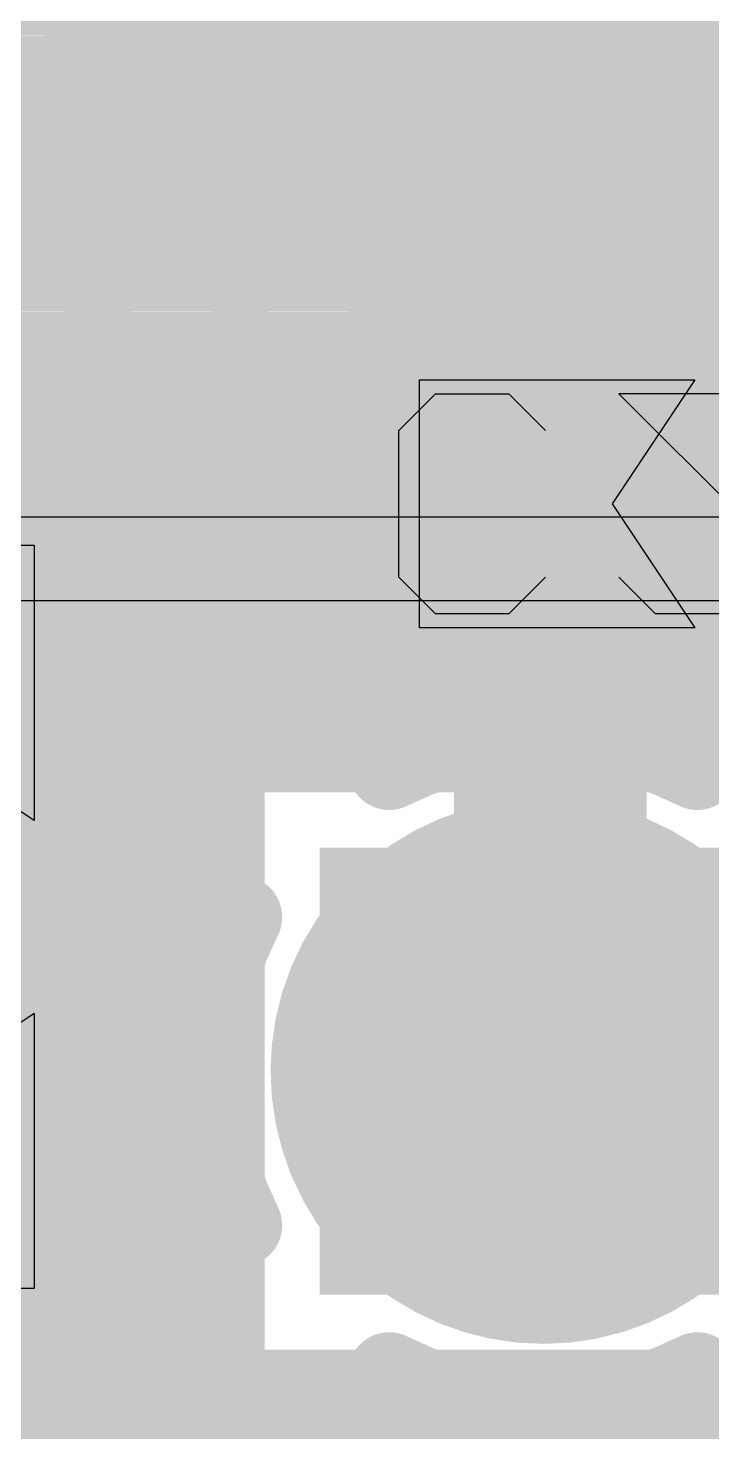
# Model space of a CAD drawing. Header units: millimetres. Extents: x 0.11 to 5.67, y 0.55 to 4.24.
# Drawn here: x 2.0779 to 2.1757, y 1.3388 to 1.5395 of the extents above; entities that cross this region are included whole.
import ezdxf

# ---------------------------------------------------------------- set-up
doc = ezdxf.new("R2010")
doc.units = ezdxf.units.MM
doc.header["$MEASUREMENT"] = 0
for name, color, linetype in [('BottomLayer', 5, 'Continuous'), ('BottomOverlay', 54, 'Continuous'), ('BottomPaste', 16, 'Continuous'), ('BottomSolder', 6, 'Continuous'), ('InternalPlane1', 76, 'Continuous'), ('InternalPlane2', 16, 'Continuous'), ('Mechanical3', 76, 'Continuous'), ('MultiLayer', 9, 'Continuous'), ('PadHoleLayer', 156, 'Continuous'), ('TopLayer', 1, 'Continuous'), ('TopOverlay', 2, 'Continuous'), ('TopSolder', 216, 'Continuous')]:
    doc.layers.add(name, color=color, linetype=linetype)

# ---------------------------------------------------------------- blocks, each defined once
blk = doc.blocks.new('SDR0805_181')
at = {"layer": 'TopOverlay', "const_width": 0.00709}
blk.add_lwpolyline([(-0.06536, 0.17141, -0.154808), (0.06466, 0.16846)], format="xyb", dxfattribs=at)
blk = doc.blocks.new('S_PDSO_G10_B_195')
at = {"layer": 'BottomLayer', "const_width": 0.01181}
for points in [[(-0.04035, 0.06299), (-0.04035, 0.10827)], [(-0.02067, 0.06299), (-0.02067, 0.10827)], [(-0.00098, 0.06299), (-0.00098, 0.10827)], [(0.0187, 0.06299), (0.0187, 0.10827)], [(0.03839, 0.06299), (0.03839, 0.10827)]]:
    blk.add_lwpolyline(points, dxfattribs=at)
at = {"layer": 'BottomLayer', "const_width": 0.00591}
for points in [[(-0.04331, 0.10827, 1), (-0.0374, 0.10827, 1)], [(-0.02362, 0.10827, 1), (-0.01772, 0.10827, 1)], [(-0.00394, 0.10827, 1), (0.00197, 0.10827, 1)], [(0.01575, 0.10827, 1), (0.02165, 0.10827, 1)], [(0.03543, 0.10827, 1), (0.04134, 0.10827, 1)]]:
    blk.add_lwpolyline(points, format="xyb", close=True, dxfattribs=at)
at = {"layer": 'BottomPaste', "const_width": 0.01181}
for points in [[(-0.04035, 0.06299), (-0.04035, 0.10827)], [(-0.02067, 0.06299), (-0.02067, 0.10827)], [(-0.00098, 0.06299), (-0.00098, 0.10827)], [(0.0187, 0.06299), (0.0187, 0.10827)], [(0.03839, 0.06299), (0.03839, 0.10827)]]:
    blk.add_lwpolyline(points, dxfattribs=at)
at = {"layer": 'BottomPaste', "const_width": 0.00591}
for points in [[(-0.04331, 0.10827, 1), (-0.0374, 0.10827, 1)], [(-0.02362, 0.10827, 1), (-0.01772, 0.10827, 1)], [(-0.00394, 0.10827, 1), (0.00197, 0.10827, 1)], [(0.01575, 0.10827, 1), (0.02165, 0.10827, 1)], [(0.03543, 0.10827, 1), (0.04134, 0.10827, 1)]]:
    blk.add_lwpolyline(points, format="xyb", close=True, dxfattribs=at)
at = {"layer": 'BottomSolder', "const_width": 0.01575}
for points in [[(-0.04035, 0.06299), (-0.04035, 0.10827)], [(-0.02067, 0.06299), (-0.02067, 0.10827)], [(-0.00098, 0.06299), (-0.00098, 0.10827)], [(0.0187, 0.06299), (0.0187, 0.10827)], [(0.03839, 0.06299), (0.03839, 0.10827)]]:
    blk.add_lwpolyline(points, dxfattribs=at)
at = {"layer": 'BottomSolder', "const_width": 0.00787}
for points in [[(-0.04429, 0.10827, 1), (-0.03642, 0.10827, 1)], [(-0.02461, 0.10827, 1), (-0.01673, 0.10827, 1)], [(-0.00492, 0.10827, 1), (0.00295, 0.10827, 1)], [(0.01476, 0.10827, 1), (0.02264, 0.10827, 1)], [(0.03445, 0.10827, 1), (0.04232, 0.10827, 1)]]:
    blk.add_lwpolyline(points, format="xyb", close=True, dxfattribs=at)
blk = doc.blocks.new('CC0603_B_254')
at = {"layer": 'BottomLayer'}
for points in [[(-0.05315, -0.01772), (-0.01378, -0.01772), (-0.05315, 0.01772), (-0.01378, 0.01772)], [(0.05315, 0.01772), (0.01378, 0.01772), (0.05315, -0.01772), (0.01378, -0.01772)]]:
    blk.add_solid(points, dxfattribs=at)
at = {"layer": 'BottomOverlay', "const_width": 0.00701}
for points in [[(-0.06031, -0.02558, -0.201181), (-0.06035, 0.02547)], [(0.06042, 0.02547, -0.201181), (0.06038, -0.02558)]]:
    blk.add_lwpolyline(points, format="xyb", dxfattribs=at)
at = {"layer": 'BottomOverlay', "const_width": 0.0035}
for points in [[(-0.0621, 0.02547, 1), (-0.0586, 0.02547, 1)], [(-0.06172, 0.0255, 1), (-0.05821, 0.0255, 1)], [(0.05828, 0.0255, 1), (0.06179, 0.0255, 1)], [(0.05867, 0.02547, 1), (0.06217, 0.02547, 1)], [(-0.06206, -0.02558, 1), (-0.05856, -0.02558, 1)], [(0.05863, -0.02558, 1), (0.06213, -0.02558, 1)], [(-0.06179, -0.02559, 1), (-0.05829, -0.02559, 1)], [(0.05829, -0.02559, 1), (0.06179, -0.02559, 1)]]:
    blk.add_lwpolyline(points, format="xyb", close=True, dxfattribs=at)
at = {"layer": 'BottomOverlay', "const_width": 0.00701}
for points in [[(0.06004, 0.0255), (-0.05996, 0.0255)], [(0.06004, -0.02559), (-0.06004, -0.02559)]]:
    blk.add_lwpolyline(points, dxfattribs=at)
at = {"layer": 'BottomPaste'}
for p, q in [((-0.05315, -0.01772), (-0.05315, 0.01772)), ((-0.05315, 0.01772), (-0.01378, 0.01772)), ((-0.01378, 0.01772), (-0.02559, 0)), ((0.02559, 0), (0.01378, 0.01772)), ((0.01378, 0.01772), (0.05315, 0.01772)), ((0.05315, 0.01772), (0.05315, -0.01772)), ((-0.02559, 0), (-0.01378, -0.01772)), ((0.01378, -0.01772), (0.02559, 0)), ((-0.01378, -0.01772), (-0.05315, -0.01772)), ((0.05315, -0.01772), (0.01378, -0.01772))]:
    blk.add_line(p, q, dxfattribs=at)
at = {"layer": 'BottomSolder'}
for points in [[(-0.05512, -0.01969), (-0.01181, -0.01969), (-0.05512, 0.01969), (-0.01181, 0.01969)], [(0.05512, 0.01969), (0.01181, 0.01969), (0.05512, -0.01969), (0.01181, -0.01969)]]:
    blk.add_solid(points, dxfattribs=at)
at = {"layer": 'Mechanical3'}
for p, q in [((-0.0561, 0.0105), (-0.05085, 0.01575)), ((-0.05085, 0.01575), (-0.04036, 0.01575)), ((-0.04036, 0.01575), (-0.03511, 0.0105)), ((-0.00363, 0.01575), (-0.02462, 0.01575)), ((-0.02462, 0.01575), (-0.00363, -0.00524)), ((0.00687, 0.0105), (0.01212, 0.01575)), ((0.01212, 0.01575), (0.02261, 0.01575)), ((0.02261, 0.01575), (0.02786, 0.0105)), ((-0.0561, -0.01049), (-0.0561, 0.0105)), ((0.00687, 0.00001), (0.00687, 0.0105)), ((0.02786, 0.0105), (0.02786, 0.00525)), ((0.02786, 0.00525), (0.02261, 0.00001)), ((0.01736, -0.01049), (0.00687, 0.00001)), ((0.02261, 0.00001), (0.00687, 0.00001)), ((-0.00363, -0.00524), (-0.00363, -0.01049)), ((-0.05085, -0.01574), (-0.0561, -0.01049)), ((-0.03511, -0.01049), (-0.04036, -0.01574)), ((-0.01937, -0.01574), (-0.02462, -0.01049)), ((-0.00363, -0.01049), (-0.00887, -0.01574)), ((0.02786, -0.01574), (0.01736, -0.01049)), ((-0.04036, -0.01574), (-0.05085, -0.01574)), ((-0.00887, -0.01574), (-0.01937, -0.01574))]:
    blk.add_line(p, q, dxfattribs=at)
blk = doc.blocks.new('CC0603_B_255')
at = {"layer": 'BottomLayer'}
for points in [[(-0.05315, -0.01772), (-0.01378, -0.01772), (-0.05315, 0.01772), (-0.01378, 0.01772)], [(0.05315, 0.01772), (0.01378, 0.01772), (0.05315, -0.01772), (0.01378, -0.01772)]]:
    blk.add_solid(points, dxfattribs=at)
at = {"layer": 'BottomOverlay', "const_width": 0.00701}
for points in [[(-0.06031, -0.02558, -0.201181), (-0.06035, 0.02547)], [(0.06042, 0.02547, -0.201181), (0.06038, -0.02558)]]:
    blk.add_lwpolyline(points, format="xyb", dxfattribs=at)
at = {"layer": 'BottomOverlay', "const_width": 0.0035}
for points in [[(-0.0621, 0.02547, 1), (-0.0586, 0.02547, 1)], [(-0.06172, 0.0255, 1), (-0.05821, 0.0255, 1)], [(0.05828, 0.0255, 1), (0.06179, 0.0255, 1)], [(0.05867, 0.02547, 1), (0.06217, 0.02547, 1)], [(-0.06206, -0.02558, 1), (-0.05856, -0.02558, 1)], [(0.05863, -0.02558, 1), (0.06213, -0.02558, 1)], [(-0.06179, -0.02559, 1), (-0.05829, -0.02559, 1)], [(0.05829, -0.02559, 1), (0.06179, -0.02559, 1)]]:
    blk.add_lwpolyline(points, format="xyb", close=True, dxfattribs=at)
at = {"layer": 'BottomOverlay', "const_width": 0.00701}
for points in [[(-0.05996, 0.0255), (0.06004, 0.0255)], [(-0.06004, -0.02559), (0.06004, -0.02559)]]:
    blk.add_lwpolyline(points, dxfattribs=at)
at = {"layer": 'BottomPaste'}
for p, q in [((-0.05315, -0.01772), (-0.05315, 0.01772)), ((-0.05315, 0.01772), (-0.01378, 0.01772)), ((-0.01378, 0.01772), (-0.02559, 0)), ((0.02559, 0), (0.01378, 0.01772)), ((0.01378, 0.01772), (0.05315, 0.01772)), ((0.05315, 0.01772), (0.05315, -0.01772)), ((-0.02559, 0), (-0.01378, -0.01772)), ((0.01378, -0.01772), (0.02559, 0)), ((-0.01378, -0.01772), (-0.05315, -0.01772)), ((0.05315, -0.01772), (0.01378, -0.01772))]:
    blk.add_line(p, q, dxfattribs=at)
at = {"layer": 'BottomSolder'}
for points in [[(-0.05512, -0.01969), (-0.01181, -0.01969), (-0.05512, 0.01969), (-0.01181, 0.01969)], [(0.05512, 0.01969), (0.01181, 0.01969), (0.05512, -0.01969), (0.01181, -0.01969)]]:
    blk.add_solid(points, dxfattribs=at)
at = {"layer": 'Mechanical3'}
for p, q in [((-0.0561, 0.0105), (-0.05085, 0.01575)), ((-0.05085, 0.01575), (-0.04036, 0.01575)), ((-0.04036, 0.01575), (-0.03511, 0.0105)), ((-0.00363, 0.01575), (-0.02462, 0.01575)), ((-0.02462, 0.01575), (-0.00363, -0.00524)), ((0.01212, 0.01575), (0.00687, 0.0105)), ((0.02261, 0.01575), (0.01212, 0.01575)), ((0.02786, 0.0105), (0.02261, 0.01575)), ((-0.0561, -0.01049), (-0.0561, 0.0105)), ((0.02786, 0.00001), (0.02786, 0.0105)), ((0.00687, -0.01574), (0.00687, 0.00001)), ((0.00687, 0.00001), (0.01736, -0.00524)), ((0.02261, -0.00524), (0.02786, 0.00001)), ((-0.00363, -0.00524), (-0.00363, -0.01049)), ((0.01736, -0.00524), (0.02261, -0.00524)), ((-0.05085, -0.01574), (-0.0561, -0.01049)), ((-0.03511, -0.01049), (-0.04036, -0.01574)), ((-0.01937, -0.01574), (-0.02462, -0.01049)), ((-0.00363, -0.01049), (-0.00887, -0.01574)), ((-0.04036, -0.01574), (-0.05085, -0.01574)), ((-0.00887, -0.01574), (-0.01937, -0.01574)), ((0.02786, -0.01574), (0.00687, -0.01574))]:
    blk.add_line(p, q, dxfattribs=at)
blk = doc.blocks.new('CC16X10_CAP0_5_1__P________256')
at = {"layer": 'BottomLayer'}
blk.add_solid([(-0.03, -0.03), (0.03, -0.03), (-0.03, 0.03), (0.03, 0.03)], dxfattribs=at)
at = {"layer": 'BottomSolder'}
blk.add_solid([(-0.03197, -0.03197), (0.03197, -0.03197), (-0.03197, 0.03197), (0.03197, 0.03197)], dxfattribs=at)
at = {"layer": 'InternalPlane1', "const_width": 0.039}
blk.add_lwpolyline([(-0.0195, 0, 1), (0.0195, 0, 1)], format="xyb", close=True, dxfattribs=at)
at = {"layer": 'InternalPlane2', "const_width": 0.01181}
for points in [[(-0.04324, -0.02203, -0.240079), (-0.04324, 0.02203)], [(0.04324, 0.02203, -0.240079), (0.04324, -0.02203)], [(0.02203, -0.04324, -0.240079), (-0.02203, -0.04324)]]:
    blk.add_lwpolyline(points, format="xyb", dxfattribs=at)
at = {"layer": 'InternalPlane2', "const_width": 0.00591}
for points in [[(-0.04619, 0.02203, 1), (-0.04029, 0.02203, 1)], [(0.04029, 0.02203, 1), (0.04619, 0.02203, 1)], [(-0.04619, -0.02203, 1), (-0.04029, -0.02203, 1)], [(0.04029, -0.02203, 1), (0.04619, -0.02203, 1)], [(-0.02498, -0.04324, 1), (-0.01908, -0.04324, 1)], [(0.01908, -0.04324, 1), (0.02498, -0.04324, 1)]]:
    blk.add_lwpolyline(points, format="xyb", close=True, dxfattribs=at)
at = {"layer": 'MultiLayer'}
blk.add_solid([(-0.03, -0.03), (0.03, -0.03), (-0.03, 0.03), (0.03, 0.03)], dxfattribs=at)
at = {"layer": 'PadHoleLayer', "const_width": 0.019}
blk.add_lwpolyline([(-0.0095, 0, 1), (0.0095, 0, 1)], format="xyb", close=True, dxfattribs=at)
at = {"layer": 'TopLayer'}
blk.add_solid([(-0.03, -0.03), (0.03, -0.03), (-0.03, 0.03), (0.03, 0.03)], dxfattribs=at)
at = {"layer": 'TopOverlay'}
for points, const_width in [([(0.29685, 0, 1), (-0.09685, 0, 1)], 0.01), ([(-0.09935, 0, 1), (-0.09435, 0, 1)], 0.005)]:
    blk.add_lwpolyline(points, format="xyb", close=True, dxfattribs=dict(at, const_width=const_width))
at = {"layer": 'TopSolder'}
blk.add_solid([(-0.03197, -0.03197), (0.03197, -0.03197), (-0.03197, 0.03197), (0.03197, 0.03197)], dxfattribs=at)

msp = doc.modelspace()

# ---------------------------------------------------------------- linework, layer by layer
at = {"layer": 'BottomLayer'}
for points, const_width in [([(2.08858, 1.49902), (2.08858, 1.54626)], 0.00787), ([(2.10827, 1.49508), (2.10827, 1.54626)], 0.00787), ([(2.14764, 1.47736), (2.14764, 1.54626)], 0.00984), ([(2.16634, 1.50295), (2.18701, 1.50295)], 0.00787), ([(2.07677, 1.4872), (2.08858, 1.49902)], 0.00787), ([(2.06102, 1.44783), (2.10827, 1.49508)], 0.00787), ([(2.03841, 1.4872), (2.07677, 1.4872)], 0.00787), ([(2.09252, 1.45428), (2.12008, 1.48183)], 0.00787), ([(2.12008, 1.43996), (2.12008, 1.48183)], 0.00787), ([(2.15256, 1.47047), (2.15354, 1.47146)], 0.02756), ([(2.15256, 1.39134), (2.15256, 1.47047)], 0.02756), ([(2.14764, 1.47736), (2.15354, 1.47146)], 0.00984), ([(2.1097, 1.47145), (2.12008, 1.47145)], 0.00787), ([(2.10182, 1.46358), (2.12008, 1.46358)], 0.00787), ([(2.09395, 1.4557), (2.12008, 1.4557)], 0.00787), ([(2.09252, 1.4124), (2.09252, 1.45428)], 0.00787), ([(2.09252, 1.44783), (2.12008, 1.44783)], 0.00787), ([(2.09252, 1.43996), (2.125, 1.43996)], 0.00787), ([(2.12008, 1.43996), (2.125, 1.43996)], 0.00787), ([(2.125, 1.43413), (2.125, 1.43996)], 0.00787), ([(2.1078, 1.43413), (2.125, 1.43413)], 0.00787), ([(2.1078, 1.34657), (2.1078, 1.43413)], 0.00787), ([(2.09252, 1.43208), (2.1078, 1.43208)], 0.00787), ([(2.09252, 1.42421), (2.1078, 1.42421)], 0.00787), ([(2.09252, 1.41633), (2.1078, 1.41633)], 0.00787), ([(2.02953, 1.4124), (2.09252, 1.4124)], 0.00787), ([(2.0315, 1.41043), (2.09055, 1.41043)], 0.00787), ([(2.09055, 1.34744), (2.09055, 1.41043)], 0.00787), ([(2.09055, 1.40846), (2.1078, 1.40846)], 0.00787), ([(2.15197, 1.39075), (2.15256, 1.39134)], 0.02756), ([(2.09055, 1.40059), (2.1078, 1.40059)], 0.00787), ([(2.15157, 1.39035), (2.15197, 1.39075)], 0.01969), ([(2.15197, 1.39075), (2.27067, 1.39075)], 0.01969), ([(2.09055, 1.39271), (2.1078, 1.39271)], 0.00787), ([(2.09055, 1.38484), (2.1078, 1.38484)], 0.00787), ([(2.06102, 1.37894), (2.08661, 1.37894)], 0.00787), ([(2.09055, 1.37696), (2.1078, 1.37696)], 0.00787), ([(2.09055, 1.36909), (2.1078, 1.36909)], 0.00787), ([(2.09055, 1.36122), (2.1078, 1.36122)], 0.00787), ([(2.09055, 1.35334), (2.1078, 1.35334)], 0.00787), ([(2.0315, 1.34744), (2.09055, 1.34744)], 0.00787), ([(1.92171, 1.34547), (2.32656, 1.34547)], 0.00787), ([(2.1078, 1.34657), (2.19535, 1.34657)], 0.00787), ([(1.92714, 1.33759), (2.32656, 1.33759)], 0.00787)]:
    msp.add_lwpolyline(points, dxfattribs=dict(at, const_width=const_width))
at = {"layer": 'BottomLayer', "const_width": 0.00787}
msp.add_lwpolyline([(2.18701, 1.52362, -0.428944), (2.16634, 1.50396)], format="xyb", dxfattribs=at)
at = {"layer": 'BottomLayer'}
for points, const_width in [([(2.16437, 1.50396, 1), (2.16831, 1.50396, 1)], 0.00394), ([(2.16437, 1.50295, 1), (2.16831, 1.50295, 1)], 0.00394), ([(2.08661, 1.49902, 1), (2.09055, 1.49902, 1)], 0.00394), ([(2.08661, 1.49902, 1), (2.09055, 1.49902, 1)], 0.00394), ([(2.1063, 1.49508, 1), (2.11024, 1.49508, 1)], 0.00394), ([(2.1063, 1.49508, 1), (2.11024, 1.49508, 1)], 0.00394), ([(2.0748, 1.4872, 1), (2.07874, 1.4872, 1)], 0.00394), ([(2.0748, 1.4872, 1), (2.07874, 1.4872, 1)], 0.00394), ([(2.11811, 1.48183, 1), (2.12205, 1.48183, 1)], 0.00394), ([(2.11811, 1.48183, 1), (2.12205, 1.48183, 1)], 0.00394), ([(2.14567, 1.47047, 1), (2.15945, 1.47047, 1)], 0.01378), ([(2.14567, 1.47047, 1), (2.15945, 1.47047, 1)], 0.01378), ([(2.14665, 1.47146, 1), (2.16043, 1.47146, 1)], 0.01378), ([(2.14518, 1.47736, 1), (2.1501, 1.47736, 1)], 0.00492), ([(2.14518, 1.47736, 1), (2.1501, 1.47736, 1)], 0.00492), ([(2.10773, 1.47145, 1), (2.11166, 1.47145, 1)], 0.00394), ([(2.11811, 1.47145, 1), (2.12205, 1.47145, 1)], 0.00394), ([(2.15108, 1.47146, 1), (2.156, 1.47146, 1)], 0.00492), ([(2.09985, 1.46358, 1), (2.10379, 1.46358, 1)], 0.00394), ([(2.11811, 1.46358, 1), (2.12205, 1.46358, 1)], 0.00394), ([(2.09198, 1.4557, 1), (2.09592, 1.4557, 1)], 0.00394), ([(2.11811, 1.4557, 1), (2.12205, 1.4557, 1)], 0.00394), ([(2.09055, 1.45428, 1), (2.09449, 1.45428, 1)], 0.00394), ([(2.09055, 1.45428, 1), (2.09449, 1.45428, 1)], 0.00394), ([(2.09055, 1.44783, 1), (2.09449, 1.44783, 1)], 0.00394), ([(2.11811, 1.44783, 1), (2.12205, 1.44783, 1)], 0.00394), ([(2.09055, 1.43996, 1), (2.09449, 1.43996, 1)], 0.00394), ([(2.11811, 1.43996, 1), (2.12205, 1.43996, 1)], 0.00394), ([(2.11811, 1.43996, 1), (2.12205, 1.43996, 1)], 0.00394), ([(2.12303, 1.43996, 1), (2.12697, 1.43996, 1)], 0.00394), ([(2.12303, 1.43996, 1), (2.12697, 1.43996, 1)], 0.00394), ([(2.12303, 1.43996, 1), (2.12697, 1.43996, 1)], 0.00394), ([(2.10583, 1.43413, 1), (2.10976, 1.43413, 1)], 0.00394), ([(2.10583, 1.43413, 1), (2.10976, 1.43413, 1)], 0.00394), ([(2.12303, 1.43413, 1), (2.12697, 1.43413, 1)], 0.00394), ([(2.12303, 1.43413, 1), (2.12697, 1.43413, 1)], 0.00394), ([(2.09055, 1.43208, 1), (2.09449, 1.43208, 1)], 0.00394), ([(2.10583, 1.43208, 1), (2.10976, 1.43208, 1)], 0.00394), ([(2.09055, 1.42421, 1), (2.09449, 1.42421, 1)], 0.00394), ([(2.10583, 1.42421, 1), (2.10976, 1.42421, 1)], 0.00394), ([(2.09055, 1.41633, 1), (2.09449, 1.41633, 1)], 0.00394), ([(2.10583, 1.41633, 1), (2.10976, 1.41633, 1)], 0.00394), ([(2.09055, 1.4124, 1), (2.09449, 1.4124, 1)], 0.00394), ([(2.09055, 1.4124, 1), (2.09449, 1.4124, 1)], 0.00394), ([(2.08858, 1.41043, 1), (2.09252, 1.41043, 1)], 0.00394), ([(2.08858, 1.41043, 1), (2.09252, 1.41043, 1)], 0.00394), ([(2.08858, 1.40846, 1), (2.09252, 1.40846, 1)], 0.00394), ([(2.10583, 1.40846, 1), (2.10976, 1.40846, 1)], 0.00394), ([(2.14567, 1.39134, 1), (2.15945, 1.39134, 1)], 0.01378), ([(2.14567, 1.39134, 1), (2.15945, 1.39134, 1)], 0.01378), ([(2.08858, 1.40059, 1), (2.09252, 1.40059, 1)], 0.00394), ([(2.10583, 1.40059, 1), (2.10976, 1.40059, 1)], 0.00394), ([(2.14508, 1.39075, 1), (2.15886, 1.39075, 1)], 0.01378), ([(2.14665, 1.39035, 1), (2.1565, 1.39035, 1)], 0.00984), ([(2.14705, 1.39075, 1), (2.15689, 1.39075, 1)], 0.00984), ([(2.14705, 1.39075, 1), (2.15689, 1.39075, 1)], 0.00984), ([(2.08858, 1.39271, 1), (2.09252, 1.39271, 1)], 0.00394), ([(2.10583, 1.39271, 1), (2.10976, 1.39271, 1)], 0.00394), ([(2.08858, 1.38484, 1), (2.09252, 1.38484, 1)], 0.00394), ([(2.10583, 1.38484, 1), (2.10976, 1.38484, 1)], 0.00394), ([(2.08465, 1.37894, 1), (2.08858, 1.37894, 1)], 0.00394), ([(2.08858, 1.37696, 1), (2.09252, 1.37696, 1)], 0.00394), ([(2.10583, 1.37696, 1), (2.10976, 1.37696, 1)], 0.00394), ([(2.08858, 1.36909, 1), (2.09252, 1.36909, 1)], 0.00394), ([(2.10583, 1.36909, 1), (2.10976, 1.36909, 1)], 0.00394), ([(2.08858, 1.36122, 1), (2.09252, 1.36122, 1)], 0.00394), ([(2.10583, 1.36122, 1), (2.10976, 1.36122, 1)], 0.00394), ([(2.08858, 1.35334, 1), (2.09252, 1.35334, 1)], 0.00394), ([(2.10583, 1.35334, 1), (2.10976, 1.35334, 1)], 0.00394), ([(2.08858, 1.34744, 1), (2.09252, 1.34744, 1)], 0.00394), ([(2.08858, 1.34744, 1), (2.09252, 1.34744, 1)], 0.00394), ([(2.10583, 1.34657, 1), (2.10976, 1.34657, 1)], 0.00394), ([(2.10583, 1.34657, 1), (2.10976, 1.34657, 1)], 0.00394)]:
    msp.add_lwpolyline(points, format="xyb", close=True, dxfattribs=dict(at, const_width=const_width))
at = {"layer": 'InternalPlane2'}
for p, q in [((2.18012, 1.46954), (1.84696, 1.46954)), ((1.84449, 1.45763), (2.17765, 1.45763))]:
    msp.add_line(p, q, dxfattribs=at)
at = {"layer": 'InternalPlane2', "const_width": 0.01181}
for points in [[(1.84449, 1.46358), (2.18012, 1.46358)], [(2.18012, 1.46358), (2.2185, 1.4252)]]:
    msp.add_lwpolyline(points, dxfattribs=at)
at = {"layer": 'InternalPlane2', "const_width": 0.00591}
msp.add_lwpolyline([(2.17717, 1.46358, 1), (2.18307, 1.46358, 1)], format="xyb", close=True, dxfattribs=at)
msp.add_lwpolyline([(2.17717, 1.46358, 1), (2.18307, 1.46358, 1)], format="xyb", close=True, dxfattribs=at)
at = {"layer": 'TopLayer', "const_width": 0.00787}
for points in [[(1.54575, 1.54232), (2.29113, 1.54232)], [(1.56294, 1.53444), (2.29113, 1.53444)], [(1.57081, 1.52657), (2.29113, 1.52657)], [(1.57869, 1.5187), (2.29113, 1.5187)], [(1.58656, 1.51082), (2.29185, 1.51082)], [(1.59443, 1.50295), (2.2964, 1.50295)], [(1.60231, 1.49507), (2.30427, 1.49507)], [(1.61018, 1.4872), (2.31214, 1.4872)], [(1.61812, 1.47933), (2.32001, 1.47933)], [(1.62844, 1.47145), (2.32399, 1.47145)], [(1.63262, 1.46358), (2.3243, 1.46358)], [(1.63386, 1.4557), (2.32725, 1.4557)], [(1.63262, 1.44783), (2.33433, 1.44783)], [(1.62844, 1.43996), (2.34669, 1.43996)], [(2.1078, 1.43413), (2.19535, 1.43413)], [(2.1078, 1.34657), (2.1078, 1.43413)], [(1.6181, 1.43208), (2.1078, 1.43208)], [(1.4626, 1.42421), (2.1078, 1.42421)], [(1.4626, 1.41633), (2.1078, 1.41633)], [(1.4626, 1.40846), (2.1078, 1.40846)], [(1.4626, 1.40059), (2.1078, 1.40059)], [(1.4626, 1.39271), (2.1078, 1.39271)], [(1.4626, 1.38484), (2.1078, 1.38484)], [(1.4626, 1.37696), (2.1078, 1.37696)], [(1.4626, 1.36909), (2.1078, 1.36909)], [(1.4626, 1.36122), (2.1078, 1.36122)], [(1.4626, 1.35334), (2.1078, 1.35334)], [(1.4626, 1.34547), (2.34076, 1.34547)], [(2.1078, 1.34657), (2.19535, 1.34657)], [(1.46268, 1.33759), (2.33289, 1.33759)]]:
    msp.add_lwpolyline(points, dxfattribs=at)
at = {"layer": 'TopLayer', "const_width": 0.00394}
for points in [[(2.10583, 1.43413, 1), (2.10976, 1.43413, 1)], [(2.10583, 1.43413, 1), (2.10976, 1.43413, 1)], [(2.10583, 1.43208, 1), (2.10976, 1.43208, 1)], [(2.10583, 1.42421, 1), (2.10976, 1.42421, 1)], [(2.10583, 1.41633, 1), (2.10976, 1.41633, 1)], [(2.10583, 1.40846, 1), (2.10976, 1.40846, 1)], [(2.10583, 1.40059, 1), (2.10976, 1.40059, 1)], [(2.10583, 1.39271, 1), (2.10976, 1.39271, 1)], [(2.10583, 1.38484, 1), (2.10976, 1.38484, 1)], [(2.10583, 1.37696, 1), (2.10976, 1.37696, 1)], [(2.10583, 1.36909, 1), (2.10976, 1.36909, 1)], [(2.10583, 1.36122, 1), (2.10976, 1.36122, 1)], [(2.10583, 1.35334, 1), (2.10976, 1.35334, 1)], [(2.10583, 1.34657, 1), (2.10976, 1.34657, 1)], [(2.10583, 1.34657, 1), (2.10976, 1.34657, 1)]]:
    msp.add_lwpolyline(points, format="xyb", close=True, dxfattribs=at)

# ---------------------------------------------------------------- block references
for name, p, rotation in [('SDR0805_181', (2.12795, 1.71555), 180), ('S_PDSO_G10_B_195', (2.12697, 1.63189), 180), ('CC16X10_CAP0_5_1__P________256', (2.15157, 1.39035), 270), ('CC0603_B_255', (2.18701, 1.47146), 360), ('CC0603_B_254', (2.06102, 1.4124), 270)]:
    msp.add_blockref(name, p, dxfattribs=dict(rotation=rotation))

doc.saveas('drawing.dxf')
